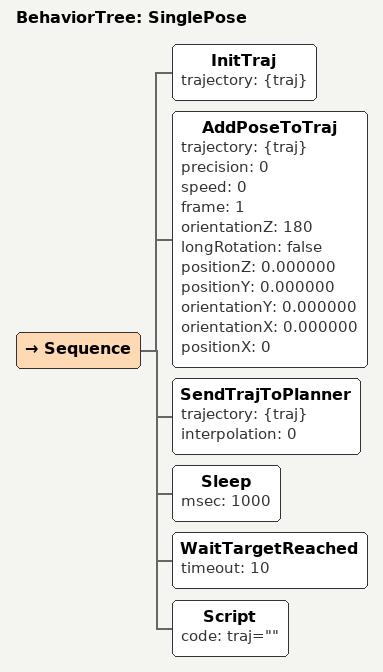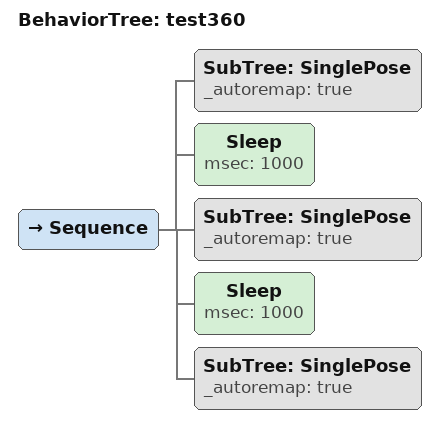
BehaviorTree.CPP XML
<?xml version="1.0" encoding="UTF-8"?>
<root BTCPP_format="4"
      main_tree_to_execute="test360">
  <BehaviorTree ID="SinglePose">
    <Sequence>
      <InitTraj trajectory="{traj}"/>
      <AddPoseToTraj trajectory="{traj}"
                     precision="0"
                     speed="0"
                     frame="1"
                     orientationZ="180"
                     longRotation="false"
                     positionZ="0.000000"
                     positionY="0.000000"
                     orientationY="0.000000"
                     orientationX="0.000000"
                     positionX="0"/>
      <SendTrajToPlanner trajectory="{traj}"
                         interpolation="0"/>
      <Sleep msec="1000"/>
      <WaitTargetReached timeout="10"/>
      <Script code="traj=&quot;&quot;"/>
    </Sequence>
  </BehaviorTree>

  <BehaviorTree ID="test360">
    <Sequence>
      <SubTree ID="SinglePose"
               _autoremap="true"/>
      <Sleep msec="1000"/>
      <SubTree ID="SinglePose"
               _autoremap="true"/>
      <Sleep msec="1000"/>
      <SubTree ID="SinglePose"
               _autoremap="true"/>
    </Sequence>
  </BehaviorTree>

</root>
